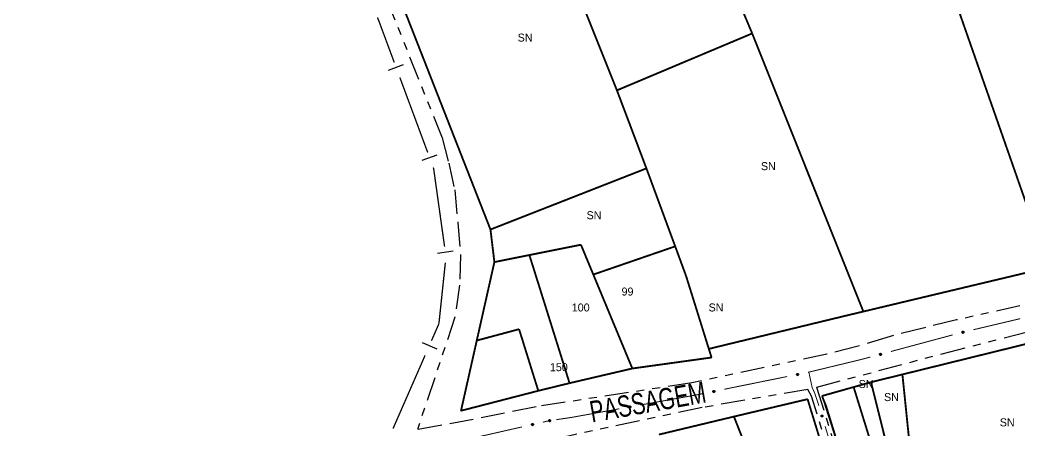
# Model space of a CAD drawing. Extents: x 205807 to 207855, y 4874692 to 4876446.
# Drawn here: x 205819.7 to 206006.9, y 4875691 to 4875767.8 of the extents above; entities that cross this region are included whole.
import ezdxf
from ezdxf.enums import TextEntityAlignment as Align

# ---------------------------------------------------------------- set-up
doc = ezdxf.new("R2010")
doc.units = 0
doc.header["$LTSCALE"] = 1.5
doc.header["$MEASUREMENT"] = 0
doc.linetypes.add('TRACO_11', pattern=[8, 3, -1, 3, -1])
doc.linetypes.add('TRACO_25', pattern=[8, 3, -1, 1, -1, 1, -1])
for name, color, linetype in [('CD_MALHA_LOTES', 7, 'CONTINUOUS'), ('LM-LIM-SETORES-BAIRROS', 250, 'CONTINUOUS'), ('RU-QUADRA', 210, 'CONTINUOUS'), ('SV-EIXO-RUA-N-PAV', 6, 'CONTINUOUS'), ('SV-EIXO-RUA-PAV', 20, 'CONTINUOUS'), ('SV-RUA-NAO-PAV', 7, 'CONTINUOUS'), ('SV-RUA-PAVIM', 7, 'CONTINUOUS'), ('SV-TXT-RUA-N-PAV', 7, 'CONTINUOUS'), ('Th_NmrPort', 1, 'CONTINUOUS')]:
    doc.layers.add(name, color=color, linetype=linetype)
doc.styles.add('ARIAL', font='ARIAL.SHX')

msp = doc.modelspace()

# ---------------------------------------------------------------- linework, layer by layer
at = {"layer": 'CD_MALHA_LOTES', "linetype": 'Continuous', "const_width": 0.35, "flags": 128}
for points in [[(206012.398436, 4875721.467719), (205983.371201, 4875804.459051), (205931.208709, 4875958.473066), (205917.988426, 4875992.828644)], [(205956.87251, 4875765.318564), (205940.279032, 4875804.724089), (205921.426101, 4875852.491067), (205906.320409, 4875887.385103)], [(205913.406552, 4875800), (205931.530734, 4875754.652563)], [(205907.837903, 4875728.570905), (205889.395401, 4875775.621489), (205884.037205, 4875789.146228)], [(205931.530734, 4875754.652563), (205956.87251, 4875765.318564)], [(205956.87251, 4875765.318564), (205977.695374, 4875713.197199)], [(205937.055715, 4875740.02341), (205931.530734, 4875754.652563)], [(205907.837903, 4875728.570905), (205937.055715, 4875740.02341)], [(205942.444347, 4875725.413953), (205937.055715, 4875740.02341)], [(205908.573075, 4875722.467367), (205907.837903, 4875728.570905)], [(205915.131296, 4875723.780359), (205924.787525, 4875725.713588)], [(205924.787525, 4875725.713588), (205927.105603, 4875720.129243)], [(205927.105603, 4875720.129243), (205942.444347, 4875725.413953)], [(205944.473772, 4875719.895267), (205942.444347, 4875725.413953)], [(205915.131296, 4875723.780359), (205908.573075, 4875722.467367)], [(205922.654781, 4875699.777037), (205915.131296, 4875723.780359)], [(205905.272352, 4875707.765726), (205908.573075, 4875722.467367)], [(206012.398436, 4875721.467719), (205977.695374, 4875713.197199)], [(205934.413848, 4875702.523377), (205927.105603, 4875720.129243)], [(205948.750803, 4875706.199932), (205944.473772, 4875719.895267)], [(205977.695374, 4875713.197199), (205973.990344, 4875712.314206), (205948.750803, 4875706.199932)], [(205913.197257, 4875709.889822), (205905.272352, 4875707.765726)], [(205916.796073, 4875698.342703), (205913.197257, 4875709.889822)], [(205985.015893, 4875701.406204), (205997.044496, 4875704.371207), (206015.650754, 4875708.957577)], [(205902.317061, 4875694.602664), (205905.272352, 4875707.765726)], [(205949.256519, 4875704.580596), (205934.413848, 4875702.523377)], [(205948.750803, 4875706.199932), (205949.256519, 4875704.580596)], [(205934.413848, 4875702.523377), (205922.654781, 4875699.777037)], [(205979.13348, 4875699.956212), (205985.015893, 4875701.406204)], [(205987.31753, 4875678.984322), (205985.015893, 4875701.406204)], [(205922.654781, 4875699.777037), (205916.796073, 4875698.342703)], [(205969.945599, 4875697.370193), (205975.879019, 4875699.040212)], [(205975.879019, 4875699.040212), (205979.13348, 4875699.956212)], [(205980.520344, 4875684.078826), (205975.879019, 4875699.040212)], [(205979.484213, 4875698.527755), (205979.13348, 4875699.956212)], [(205916.796073, 4875698.342703), (205902.317061, 4875694.602664)], [(205976.797434, 4875675.810713), (205970.694334, 4875695.540651), (205969.945599, 4875697.370193)], [(205982.884178, 4875684.908872), (205979.484213, 4875698.527755)], [(205953.45094, 4875693.509034), (205967.24864, 4875696.772902)], [(205967.24864, 4875696.772902), (205972.189307, 4875680.696028), (205978.722564, 4875658.921044), (205986.701784, 4875630.52663)], [(205939.395493, 4875690.138692), (205953.45094, 4875693.509034)], [(205959.652034, 4875677.799608), (205953.45094, 4875693.509034)]]:
    msp.add_lwpolyline(points, dxfattribs=at)
at = {"layer": 'LM-LIM-SETORES-BAIRROS', "const_width": 0.25}
for points in [[(205886.665282, 4875768.314245), (205886.930874, 4875767.647053)], [(205886.930874, 4875767.647053), (205889.813349, 4875759.882968)], [(205890.857485, 4875757.070535), (205896.078169, 4875743.008371)], [(205897.122306, 4875740.195938), (205897.186042, 4875740.024263)], [(205897.186042, 4875740.024263), (205899.24037, 4875725.350493)], [(205899.385004, 4875722.374825), (205898.233471, 4875711.435265)], [(205898.178477, 4875710.91282), (205896.786871, 4875707.728994)], [(205898.233471, 4875711.435265), (205898.178477, 4875710.91282)], [(205895.585369, 4875704.980104), (205889.577863, 4875691.235656)]]:
    msp.add_lwpolyline(points, dxfattribs=at)
at = {"layer": 'LM-LIM-SETORES-BAIRROS'}
for points in [[(205888.755178, 4875758.423422), (205891.567611, 4875759.467559)], [(205895.019999, 4875741.548825), (205897.832431, 4875742.592962)], [(205897.893505, 4875724.152179), (205900.86453, 4875724.568123)], [(205895.011926, 4875707.413448), (205897.760815, 4875706.211946)]]:
    msp.add_lwpolyline(points, dxfattribs=at)
at = {"layer": 'RU-QUADRA', "linetype": 'Continuous', "const_width": 0.18, "flags": 128}
for points in [[(205889.395401, 4875775.621489), (205907.837903, 4875728.570905), (205908.573075, 4875722.467367), (205905.272352, 4875707.765726), (205902.317061, 4875694.602664), (205919.463129, 4875699.031623), (205922.654781, 4875699.777037), (205934.413848, 4875702.523377), (205949.256519, 4875704.580596), (205948.750803, 4875706.199932), (205973.990344, 4875712.314206), (205977.695374, 4875713.197199), (206012.398436, 4875721.467719), (206032.152381, 4875726.175529), (206035.928885, 4875727.065428), (206051.923962, 4875730.834521), (206047.698231, 4875745.016636), (206027.930464, 4875804.642479)], [(205976.797434, 4875675.810713), (205969.945599, 4875697.370193), (205975.879019, 4875699.040212), (205979.13348, 4875699.956212), (205985.015893, 4875701.406204), (205997.044496, 4875704.371207), (206015.650754, 4875708.957577)], [(205939.395493, 4875690.138692), (205953.45094, 4875693.509034), (205967.24864, 4875696.772902), (205972.189307, 4875680.696028)]]:
    msp.add_lwpolyline(points, dxfattribs=at)
at = {"layer": 'SV-EIXO-RUA-N-PAV', "const_width": 0.18}
for points in [[(205998.322292, 4875709.787505), (206007.079872, 4875711.862304)], [(205982.852962, 4875705.70471), (205994.441122, 4875708.821525)], [(205977.208458, 4875704.186533), (205978.990242, 4875704.665771)], [(205967.480614, 4875701.838782), (205977.057889, 4875704.150194)], [(205977.057889, 4875704.150194), (205977.208458, 4875704.186533)], [(205951.654495, 4875698.631946), (205963.415478, 4875701.015066)], [(205967.335806, 4875701.80944), (205967.480614, 4875701.838782)], [(205967.610655, 4875701.244306), (205967.480614, 4875701.838782)], [(205968.121443, 4875698.909276), (205967.610655, 4875701.244306)], [(205968.383597, 4875698.358752), (205968.121443, 4875698.909276)], [(205935.929824, 4875695.680921), (205945.771095, 4875697.455576)], [(205945.771095, 4875697.455576), (205946.478663, 4875697.58317)], [(205946.478663, 4875697.58317), (205947.734167, 4875697.837572)], [(205968.579178, 4875697.948032), (205968.383597, 4875698.358752)], [(205968.750043, 4875697.430414), (205968.579178, 4875697.948032)], [(205969.357328, 4875695.590695), (205968.750043, 4875697.430414)], [(205969.375458, 4875695.530735), (205969.357328, 4875695.590695)], [(205920.168489, 4875692.935625), (205922.147833, 4875693.222326)], [(205922.147833, 4875693.222326), (205922.899827, 4875693.331249)], [(205922.899827, 4875693.331249), (205931.993316, 4875694.971059)], [(205973.156531, 4875683.025863), (205970.533165, 4875691.701934)]]:
    msp.add_lwpolyline(points, dxfattribs=at)
at = {"layer": 'SV-EIXO-RUA-N-PAV'}
for points in [[(205996.210976, 4875709.400431), (205996.236062, 4875709.442416), (205996.266209, 4875709.473369), (205996.298783, 4875709.491949), (205996.331849, 4875709.500862), (205996.366704, 4875709.50617), (205996.403026, 4875709.503769), (205996.442749, 4875709.492174), (205996.485041, 4875709.467304), (205996.51472, 4875709.434338), (205996.534645, 4875709.403377), (205996.545924, 4875709.369433), (205996.550513, 4875709.335487), (205996.546771, 4875709.29784), (205996.534628, 4875709.257699), (205996.508591, 4875709.215778), (205996.478828, 4875709.185635), (205996.446849, 4875709.168491), (205996.412652, 4875709.157367), (205996.377003, 4875709.152375), (205996.341362, 4875709.154937), (205996.300969, 4875709.167237), (205996.259933, 4875709.193483), (205996.22953, 4875709.222825), (205996.211941, 4875709.254555), (205996.201748, 4875709.288468), (205996.195999, 4875709.323363), (205996.196893, 4875709.359975), (205996.210976, 4875709.400431)], [(205980.754261, 4875705.254224), (205980.778072, 4875705.296945), (205980.807272, 4875705.328792), (205980.839272, 4875705.348345), (205980.872054, 4875705.358249), (205980.906734, 4875705.364605), (205980.943112, 4875705.363299), (205980.983166, 4875705.352905), (205981.026188, 4875705.32932), (205981.056847, 4875705.297263), (205981.077694, 4875705.266917), (205981.089991, 4875705.233328), (205981.0956, 4875705.199535), (205981.092994, 4875705.161793), (205981.082065, 4875705.121304), (205981.057302, 4875705.078618), (205981.028461, 4875705.047592), (205980.997013, 4875705.029492), (205980.963166, 4875705.017344), (205980.927684, 4875705.01128), (205980.891982, 4875705.012768), (205980.851236, 4875705.023845), (205980.809428, 4875705.048844), (205980.778155, 4875705.077257), (205980.759619, 4875705.108443), (205980.74841, 4875705.142034), (205980.741612, 4875705.17674), (205980.741403, 4875705.213362), (205980.754261, 4875705.254224)], [(205965.212962, 4875701.491607), (205965.239409, 4875701.532748), (205965.270551, 4875701.5627), (205965.303715, 4875701.580204), (205965.337055, 4875701.588031), (205965.372065, 4875701.592197), (205965.408289, 4875701.58861), (205965.447611, 4875701.575722), (205965.489068, 4875701.549482), (205965.517654, 4875701.515564), (205965.536555, 4875701.483968), (205965.546718, 4875701.449673), (205965.550195, 4875701.415595), (205965.545224, 4875701.378091), (205965.531775, 4875701.338369), (205965.504381, 4875701.297321), (205965.473649, 4875701.268167), (205965.441126, 4875701.252078), (205965.406584, 4875701.242079), (205965.37079, 4875701.238254), (205965.335252, 4875701.241981), (205965.295283, 4875701.255594), (205965.255127, 4875701.283169), (205965.225699, 4875701.313489), (205965.209158, 4875701.345777), (205965.200079, 4875701.380005), (205965.195474, 4875701.415069), (205965.197564, 4875701.451633), (205965.212962, 4875701.491607)], [(205949.531651, 4875698.314113), (205949.558097, 4875698.355254), (205949.589239, 4875698.385205), (205949.622404, 4875698.40271), (205949.655743, 4875698.410537), (205949.690753, 4875698.414703), (205949.726977, 4875698.411115), (205949.7663, 4875698.398228), (205949.807757, 4875698.371988), (205949.836342, 4875698.33807), (205949.855243, 4875698.306474), (205949.865406, 4875698.272179), (205949.868883, 4875698.238101), (205949.863912, 4875698.200597), (205949.850463, 4875698.160874), (205949.823069, 4875698.119827), (205949.792337, 4875698.090673), (205949.759814, 4875698.074583), (205949.725272, 4875698.064584), (205949.689479, 4875698.06076), (205949.653941, 4875698.064487), (205949.613971, 4875698.0781), (205949.573815, 4875698.105675), (205949.544388, 4875698.135994), (205949.527846, 4875698.168282), (205949.518768, 4875698.202511), (205949.514162, 4875698.237575), (205949.516253, 4875698.274139), (205949.531651, 4875698.314113)], [(205933.800635, 4875695.408825), (205933.82796, 4875695.449388), (205933.859739, 4875695.478662), (205933.893273, 4875695.495449), (205933.926773, 4875695.502557), (205933.961864, 4875695.505969), (205933.998003, 4875695.501603), (205934.037039, 4875695.487873), (205934.077922, 4875695.460748), (205934.105771, 4875695.426222), (205934.123988, 4875695.394227), (205934.133411, 4875695.359721), (205934.136154, 4875695.325576), (205934.130378, 4875695.288188), (205934.116077, 4875695.248764), (205934.087807, 4875695.208315), (205934.056455, 4875695.179829), (205934.023593, 4875695.164443), (205933.988844, 4875695.155189), (205933.952977, 4875695.152135), (205933.917527, 4875695.156626), (205933.87786, 4875695.171096), (205933.838306, 4875695.199528), (205933.809538, 4875695.230473), (205933.793694, 4875695.26311), (205933.785354, 4875695.297526), (205933.781504, 4875695.332681), (205933.784381, 4875695.369191), (205933.800635, 4875695.408825)], [(205969.890528, 4875693.446944), (205969.847092, 4875693.469424), (205969.814358, 4875693.497627), (205969.793827, 4875693.529008), (205969.782915, 4875693.561469), (205969.775492, 4875693.595936), (205969.775674, 4875693.632337), (205969.784826, 4875693.672693), (205969.807071, 4875693.716423), (205969.838166, 4875693.748056), (205969.867855, 4875693.769831), (205969.901048, 4875693.783159), (205969.934652, 4875693.789809), (205969.972457, 4875693.788369), (205970.013263, 4875693.778695), (205970.056694, 4875693.755263), (205970.088595, 4875693.727393), (205970.107657, 4875693.696518), (205970.120844, 4875693.663063), (205970.128001, 4875693.627785), (205970.127616, 4875693.592054), (205970.117802, 4875693.550986), (205970.094106, 4875693.508426), (205970.066673, 4875693.476291), (205970.036074, 4875693.456801), (205970.002845, 4875693.444559), (205969.968366, 4875693.436693), (205969.931767, 4875693.435353), (205969.890528, 4875693.446944)], [(205918.768052, 4875692.844006), (205918.796762, 4875692.883601), (205918.829534, 4875692.91176), (205918.863627, 4875692.927378), (205918.897353, 4875692.933324), (205918.932542, 4875692.935521), (205918.968508, 4875692.929909), (205919.007046, 4875692.914838), (205919.046967, 4875692.886316), (205919.073607, 4875692.850849), (205919.090707, 4875692.818243), (205919.098932, 4875692.783433), (205919.100494, 4875692.749213), (205919.093429, 4875692.712046), (205919.077774, 4875692.673141), (205919.048123, 4875692.633693), (205919.015805, 4875692.606307), (205918.982431, 4875692.592066), (205918.947383, 4875692.584019), (205918.911432, 4875692.582206), (205918.876158, 4875692.587919), (205918.837015, 4875692.603751), (205918.798467, 4875692.633533), (205918.770785, 4875692.665454), (205918.756079, 4875692.698619), (205918.748934, 4875692.733303), (205918.746301, 4875692.768569), (205918.750437, 4875692.804958), (205918.768052, 4875692.844006)]]:
    msp.add_lwpolyline(points, close=True, dxfattribs=at)
for points in [[(205996.195999, 4875709.323363), (205996.51472, 4875709.434338)], [(205996.196893, 4875709.359975), (205996.485041, 4875709.467304)], [(205996.201081, 4875709.342622), (205996.495319, 4875709.450193)], [(205996.201748, 4875709.288468), (205996.534645, 4875709.403377)], [(205996.202306, 4875709.307855), (205996.519431, 4875709.419446)], [(205996.205167, 4875709.378647), (205996.460899, 4875709.477096)], [(205996.209472, 4875709.27169), (205996.539175, 4875709.383457)], [(205996.210976, 4875709.400431), (205996.442749, 4875709.492174)], [(205996.211941, 4875709.254555), (205996.545924, 4875709.369433)], [(205996.22429, 4875709.238741), (205996.545397, 4875709.351276)], [(205996.22557, 4875709.422745), (205996.415788, 4875709.495857)], [(205996.22953, 4875709.222825), (205996.550513, 4875709.335487)], [(205996.236062, 4875709.442416), (205996.403026, 4875709.503769)], [(205996.247074, 4875709.20768), (205996.544282, 4875709.314552)], [(205996.253171, 4875709.460135), (205996.376478, 4875709.501969)], [(205996.259933, 4875709.193483), (205996.546771, 4875709.29784)], [(205996.266209, 4875709.473369), (205996.366704, 4875709.50617)], [(205996.283834, 4875709.182734), (205996.537855, 4875709.27657)], [(205996.300969, 4875709.167237), (205996.534628, 4875709.257699)], [(205996.325975, 4875709.164672), (205996.514167, 4875709.234498)], [(205996.341362, 4875709.154937), (205996.508591, 4875709.215778)], [(205996.363259, 4875709.155275), (205996.487579, 4875709.198751)], [(205996.377003, 4875709.152375), (205996.478828, 4875709.185635)], [(205980.741403, 4875705.213362), (205981.026188, 4875705.32932)], [(205980.741612, 4875705.17674), (205981.056847, 4875705.297263)], [(205980.746112, 4875705.196143), (205981.036976, 4875705.312527)], [(205980.748384, 4875705.161428), (205981.062004, 4875705.28252)], [(205980.74841, 4875705.142034), (205981.077694, 4875705.266917)], [(205980.749111, 4875705.232275), (205981.001762, 4875705.338381)], [(205980.754261, 4875705.254224), (205980.983166, 4875705.352905)], [(205980.756635, 4875705.125496), (205981.082823, 4875705.247142)], [(205980.759619, 4875705.108443), (205981.089991, 4875705.233328)], [(205980.768176, 4875705.276967), (205980.956107, 4875705.355774)], [(205980.772438, 4875705.093008), (205981.090011, 4875705.215163)], [(205980.778072, 4875705.296945), (205980.943112, 4875705.363299)], [(205980.778155, 4875705.077257), (205981.0956, 4875705.199535)], [(205980.794639, 4875705.315171), (205980.91663, 4875705.3607)], [(205980.796148, 4875705.062647), (205981.090002, 4875705.178422)], [(205980.807272, 4875705.328792), (205980.906734, 4875705.364605)], [(205980.809428, 4875705.048844), (205981.092994, 4875705.161793)], [(205980.833643, 4875705.03882), (205981.084722, 4875705.140264)], [(205980.851236, 4875705.023845), (205981.082065, 4875705.121304)], [(205980.876309, 4875705.022035), (205981.062313, 4875705.097498)], [(205980.891982, 4875705.012768), (205981.057302, 4875705.078618)], [(205980.913859, 4875705.013765), (205981.036813, 4875705.060966)], [(205980.927684, 4875705.01128), (205981.028461, 4875705.047592)], [(205965.195474, 4875701.415069), (205965.517654, 4875701.515564)], [(205965.197564, 4875701.451633), (205965.489068, 4875701.549482)], [(205965.200079, 4875701.380005), (205965.536555, 4875701.483968)], [(205965.201183, 4875701.434152), (205965.498781, 4875701.532045)], [(205965.201271, 4875701.399363), (205965.521875, 4875701.500526)], [(205965.206445, 4875701.470024), (205965.465259, 4875701.560059)], [(205965.20725, 4875701.362984), (205965.540432, 4875701.463911)], [(205965.209158, 4875701.345777), (205965.546718, 4875701.449673)], [(205965.212962, 4875701.491607), (205965.447611, 4875701.575722)], [(205965.220983, 4875701.329568), (205965.545598, 4875701.431543)], [(205965.225699, 4875701.313489), (205965.550195, 4875701.415595)], [(205965.228279, 4875701.513432), (205965.420786, 4875701.580284)], [(205965.239409, 4875701.532748), (205965.408289, 4875701.58861)], [(205965.242739, 4875701.297778), (205965.543282, 4875701.394875)], [(205965.255127, 4875701.283169), (205965.545224, 4875701.378091)], [(205965.257088, 4875701.549899), (205965.381697, 4875701.587678)], [(205965.270551, 4875701.5627), (205965.372065, 4875701.592197)], [(205965.278664, 4875701.271643), (205965.535617, 4875701.357124)], [(205965.295283, 4875701.255594), (205965.531775, 4875701.338369)], [(205965.320192, 4875701.252213), (205965.510567, 4875701.315849)], [(205965.335252, 4875701.241981), (205965.504381, 4875701.297321)], [(205965.357149, 4875701.241602), (205965.482824, 4875701.28099)], [(205965.37079, 4875701.238254), (205965.473649, 4875701.268167)], [(205949.514162, 4875698.237575), (205949.836342, 4875698.33807)], [(205949.516253, 4875698.274139), (205949.807757, 4875698.371988)], [(205949.518768, 4875698.202511), (205949.855243, 4875698.306474)], [(205949.519872, 4875698.256658), (205949.817469, 4875698.354551)], [(205949.519959, 4875698.221869), (205949.840563, 4875698.323031)], [(205949.525133, 4875698.29253), (205949.783948, 4875698.382564)], [(205949.525939, 4875698.18549), (205949.85912, 4875698.286416)], [(205949.527846, 4875698.168282), (205949.865406, 4875698.272179)], [(205949.531651, 4875698.314113), (205949.7663, 4875698.398228)], [(205949.539671, 4875698.152074), (205949.864287, 4875698.254049)], [(205949.544388, 4875698.135994), (205949.868883, 4875698.238101)], [(205949.546967, 4875698.335937), (205949.739474, 4875698.40279)], [(205949.558097, 4875698.355254), (205949.726977, 4875698.411115)], [(205949.561427, 4875698.120284), (205949.861971, 4875698.217381)], [(205949.573815, 4875698.105675), (205949.863912, 4875698.200597)], [(205949.575776, 4875698.372405), (205949.700385, 4875698.410184)], [(205949.589239, 4875698.385205), (205949.690753, 4875698.414703)], [(205949.597353, 4875698.094149), (205949.854306, 4875698.179629)], [(205949.613971, 4875698.0781), (205949.850463, 4875698.160874)], [(205949.638881, 4875698.074719), (205949.829255, 4875698.138355)], [(205949.653941, 4875698.064487), (205949.823069, 4875698.119827)], [(205949.675837, 4875698.064108), (205949.801512, 4875698.103496)], [(205949.689479, 4875698.06076), (205949.792337, 4875698.090673)], [(205933.781504, 4875695.332681), (205934.105771, 4875695.426222)], [(205933.784381, 4875695.369191), (205934.077922, 4875695.460748)], [(205933.785354, 4875695.297526), (205934.123988, 4875695.394227)], [(205933.786962, 4875695.316854), (205934.109668, 4875695.411096)], [(205933.787623, 4875695.351636), (205934.087257, 4875695.443105)], [(205933.792157, 4875695.280354), (205934.127433, 4875695.374091)], [(205933.793654, 4875695.387387), (205934.054346, 4875695.471833)], [(205933.793694, 4875695.26311), (205934.133411, 4875695.359721)], [(205933.800635, 4875695.408825), (205934.037039, 4875695.487873)], [(205933.805168, 4875695.246651), (205934.131902, 4875695.34162)], [(205933.809538, 4875695.230473), (205934.136154, 4875695.325576)], [(205933.816417, 4875695.430315), (205934.010318, 4875695.493011)], [(205933.826235, 4875695.2144), (205934.128798, 4875695.30501)], [(205933.82796, 4875695.449388), (205933.998003, 4875695.501603)], [(205933.838306, 4875695.199528), (205934.130378, 4875695.288188)], [(205933.846004, 4875695.466154), (205933.971397, 4875695.501244)], [(205933.859739, 4875695.478662), (205933.961864, 4875695.505969)], [(205933.86159, 4875695.187499), (205934.120322, 4875695.267432)], [(205933.87786, 4875695.171096), (205934.116077, 4875695.248764)], [(205933.902691, 4875695.16718), (205934.09439, 4875695.226706)], [(205933.917527, 4875695.156626), (205934.087807, 4875695.208315)], [(205933.93941, 4875695.155776), (205934.065903, 4875695.192452)], [(205933.952977, 4875695.152135), (205934.056455, 4875695.179829)], [(205969.814358, 4875693.497627), (205969.775492, 4875693.595936)], [(205969.847092, 4875693.469424), (205969.775674, 4875693.632337)], [(205969.828363, 4875693.485421), (205969.779089, 4875693.605948)], [(205969.867366, 4875693.46015), (205969.782794, 4875693.645558)], [(205969.890528, 4875693.446944), (205969.784826, 4875693.672693)], [(205969.912625, 4875693.442474), (205969.798769, 4875693.691729)], [(205969.931767, 4875693.435353), (205969.807071, 4875693.716423)], [(205969.948833, 4875693.440592), (205969.823524, 4875693.727724)], [(205969.968366, 4875693.436693), (205969.838166, 4875693.748056)], [(205969.98346, 4875693.443935), (205969.852744, 4875693.753666)], [(205970.002845, 4875693.444559), (205969.867855, 4875693.769831)], [(205970.019121, 4875693.453291), (205969.887462, 4875693.775568)], [(205970.036074, 4875693.456801), (205969.901048, 4875693.783159)], [(205970.051105, 4875693.47009), (205969.919204, 4875693.78374)], [(205970.066673, 4875693.476291), (205969.934652, 4875693.789809)], [(205970.08072, 4875693.494726), (205969.955927, 4875693.784865)], [(205970.094106, 4875693.508426), (205969.972457, 4875693.788369)], [(205970.103379, 4875693.532939), (205969.994231, 4875693.780766)], [(205970.117802, 4875693.550986), (205970.013263, 4875693.778695)], [(205970.118838, 4875693.576103), (205970.037668, 4875693.759687)], [(205970.127616, 4875693.592054), (205970.056694, 4875693.755263)], [(205970.125944, 4875693.61389), (205970.07497, 4875693.735328)], [(205970.128001, 4875693.627785), (205970.088595, 4875693.727393)], [(205918.746301, 4875692.768569), (205919.073607, 4875692.850849)], [(205918.748934, 4875692.733303), (205919.090707, 4875692.818243)], [(205918.750437, 4875692.804958), (205919.046967, 4875692.886316)], [(205918.751209, 4875692.752563), (205919.076978, 4875692.835597)], [(205918.753071, 4875692.787302), (205919.055687, 4875692.868361)], [(205918.755139, 4875692.715906), (205919.093454, 4875692.798)], [(205918.756079, 4875692.698619), (205919.098932, 4875692.783433)], [(205918.760334, 4875692.822823), (205919.023788, 4875692.89821)], [(205918.766977, 4875692.681773), (205919.096798, 4875692.765394)], [(205918.768052, 4875692.844006), (205919.007046, 4875692.914838)], [(205918.770785, 4875692.665454), (205919.100494, 4875692.749213)], [(205918.784567, 4875692.864938), (205918.980518, 4875692.920896)], [(205918.786918, 4875692.648813), (205919.092431, 4875692.728914)], [(205918.796762, 4875692.883601), (205918.968508, 4875692.929909)], [(205918.798467, 4875692.633533), (205919.093429, 4875692.712046)], [(205918.815375, 4875692.899734), (205918.941905, 4875692.93047)], [(205918.821322, 4875692.620706), (205919.082662, 4875692.691651)], [(205918.829534, 4875692.91176), (205918.932542, 4875692.935521)], [(205918.837015, 4875692.603751), (205919.077774, 4875692.673141)], [(205918.861695, 4875692.598979), (205919.055337, 4875692.651845)], [(205918.876158, 4875692.587919), (205919.048123, 4875692.633693)], [(205918.897999, 4875692.586314), (205919.025684, 4875692.618596)], [(205918.911432, 4875692.582206), (205919.015805, 4875692.606307)]]:
    msp.add_lwpolyline(points, dxfattribs=at)
at = {"layer": 'SV-EIXO-RUA-PAV', "const_width": 0.18}
for points in [[(205902.060282, 4875688.909474), (205913.759915, 4875691.577542)], [(205917.659793, 4875692.466898), (205918.634762, 4875692.689238)], [(205918.634762, 4875692.689238), (205918.926028, 4875692.755659)]]:
    msp.add_lwpolyline(points, dxfattribs=at)
at = {"layer": 'SV-EIXO-RUA-PAV'}
msp.add_lwpolyline([(205915.545295, 4875692.0976), (205915.570734, 4875692.139371), (205915.601139, 4875692.17007), (205915.633869, 4875692.188375), (205915.667009, 4875692.19701), (205915.701907, 4875692.202025), (205915.738207, 4875692.199318), (205915.777831, 4875692.187389), (205915.819913, 4875692.162164), (205915.849314, 4875692.12895), (205915.868977, 4875692.097823), (205915.87997, 4875692.063785), (205915.884274, 4875692.029801), (205915.880215, 4875691.992187), (205915.867735, 4875691.95215), (205915.841346, 4875691.910449), (205915.811331, 4875691.880557), (205915.779209, 4875691.863683), (205915.744919, 4875691.852848), (205915.709229, 4875691.848155), (205915.673611, 4875691.851017), (205915.633323, 4875691.863656), (205915.592509, 4875691.890247), (205915.562354, 4875691.919843), (205915.545033, 4875691.95172), (205915.535126, 4875691.985718), (205915.52967, 4875692.02066), (205915.530872, 4875692.057263), (205915.545295, 4875692.0976)], close=True, dxfattribs=at)
for points in [[(205915.52967, 4875692.02066), (205915.849314, 4875692.12895)], [(205915.530872, 4875692.057263), (205915.819913, 4875692.162164)], [(205915.534914, 4875692.039876), (205915.830047, 4875692.144968)], [(205915.535126, 4875691.985718), (205915.868977, 4875692.097823)], [(205915.535847, 4875692.005099), (205915.853899, 4875692.114019)], [(205915.539303, 4875692.075865), (205915.795855, 4875692.172159)], [(205915.542708, 4875691.968876), (205915.87334, 4875692.077865)], [(205915.545033, 4875691.95172), (205915.87997, 4875692.063785)], [(205915.545295, 4875692.0976), (205915.777831, 4875692.187389)], [(205915.557248, 4875691.935803), (205915.879291, 4875692.045633)], [(205915.560076, 4875692.11979), (205915.750903, 4875692.191299)], [(205915.562354, 4875691.919843), (205915.884274, 4875692.029801)], [(205915.570734, 4875692.139371), (205915.738207, 4875692.199318)], [(205915.57977, 4875691.904551), (205915.877867, 4875692.00892)], [(205915.587991, 4875692.156946), (205915.711646, 4875692.197741)], [(205915.592509, 4875691.890247), (205915.880215, 4875691.992187)], [(205915.601139, 4875692.17007), (205915.701907, 4875692.202025)], [(205915.616319, 4875691.879297), (205915.871121, 4875691.970993)], [(205915.633323, 4875691.863656), (205915.867735, 4875691.95215)], [(205915.658307, 4875691.860881), (205915.84708, 4875691.929122)], [(205915.673611, 4875691.851017), (205915.841346, 4875691.910449)], [(205915.69551, 4875691.851171), (205915.820192, 4875691.8936)], [(205915.709229, 4875691.848155), (205915.811331, 4875691.880557)]]:
    msp.add_lwpolyline(points, dxfattribs=at)
at = {"layer": 'SV-RUA-NAO-PAV', "linetype": 'TRACO_25'}
for points in [[(205819.690341, 4875943.66199, 5.178876), (205825.0766, 4875929.531366, 5.451045), (205871.185069, 4875814.125487, 6.679692), (205888.23305, 4875772.058749, 6.76523), (205898.778967, 4875745.754445, 7.021846), (205900.00613, 4875741.01978, 7.068504), (205901.144502, 4875736.012905, 7.091833), (205901.719443, 4875729.845874, 7.13849), (205902.238523, 4875723.735181, 7.154043), (205902.046855, 4875718.156415, 7.154043), (205901.189785, 4875712.155422, 7.154043), (205894.136442, 4875691.059879, 7.348449)], [(206042.01995, 4875780.624807, 8.102745), (206053.226229, 4875744.361296, 8.452676), (206056.805434, 4875730.783, 8.320479), (206055.741358, 4875728.021525, 8.320479), (206053.230365, 4875725.81896, 8.250493), (206038.030961, 4875722.11175, 8.50711), (206030.01378, 4875719.778815, 8.491557), (206007.030682, 4875714.242783, 8.188284), (205995.179422, 4875711.620499, 7.892786), (205989.141363, 4875710.169515, 7.807248), (205982.734648, 4875708.527603, 7.76059), (205976.735504, 4875706.683652, 7.729485), (205970.857406, 4875705.199965, 7.706156), (205945.554037, 4875699.841528, 7.605065), (205916.37178, 4875695.34029, 7.38733)], [(205998.88866, 4875603.91144, 8.724845), (205988.882775, 4875631.68017, 8.670411), (205985.813054, 4875642.642347, 8.670411), (205977.344626, 4875671.694688, 8.4449), (205968.989145, 4875699.021315, 8.040535), (205992.440831, 4875705.298326, 8.024982), (206015.721212, 4875711.258051, 8.367137), (206039.097288, 4875717.097146, 8.600425), (206057.214312, 4875722.468191, 8.468228), (206096.349366, 4875731.795818, 7.706156), (206106.986547, 4875735.248648, 7.496198), (206116.189902, 4875738.218181, 7.286239), (206121.870313, 4875740.552412, 7.091833), (206127.670986, 4875742.96633, 7.084056), (206150.374969, 4875754.572016, 6.601929), (206152.351063, 4875754.371742, 6.609705), (206154.592314, 4875751.693293, 6.617482), (206155.827668, 4875727.00536, 6.88965), (206157.495571, 4875693.882275, 7.099609), (206158.381787, 4875653.098467, 6.524167), (206160.674168, 4875603.91399, 6.384194)], [(205996.975611, 4875603.908607, 8.724845), (205987.550943, 4875631.112426, 8.670411), (205984.440447, 4875642.48518, 8.670411), (205976.052926, 4875671.00266, 8.4449), (205968.013136, 4875697.356285, 8.4449), (205967.29569, 4875698.610443, 8.040535), (205947.477669, 4875695.192269, 7.605065), (205921.621675, 4875689.675704, 7.597289), (205942.054809, 4875636.179883, 7.939444), (205954.229492, 4875603.918043, 7.939444)]]:
    msp.add_polyline3d(points, dxfattribs=at)
at = {"layer": 'SV-RUA-PAVIM', "linetype": 'TRACO_11'}
msp.add_polyline3d([(205916.37178, 4875695.34029, 7.441764), (205904.625271, 4875692.974119, 7.433988), (205894.136442, 4875691.059879, 7.099609)], dxfattribs=at)

# ---------------------------------------------------------------- texts
at = {"layer": 'SV-TXT-RUA-N-PAV', "style": 'ARIAL', "width": 0.7}
msp.add_text('PASSAGEM', height=4, rotation=10, dxfattribs=at).set_placement((205926.840744, 4875692.381195))
at = {"layer": 'Th_NmrPort', "color": 1}
for s, p in [('SN', (205912.933119, 4875764.54151)), ('SN', (205958.508047, 4875740.443545)), ('SN', (205925.846437, 4875731.249662)), ('99', (205932.396626, 4875716.943265)), ('100', (205923.071118, 4875713.959103)), ('SN', (205948.702853, 4875713.959103)), ('150', (205918.967895, 4875702.768494)), ('SN', (205976.81668, 4875699.612951)), ('SN', (205981.569852, 4875697.164347)), ('SN', (206003.263391, 4875692.425916))]:
    msp.add_text(s, height=1.5, dxfattribs=at).set_placement(p, align=Align.MIDDLE_LEFT)

doc.saveas('drawing.dxf')
